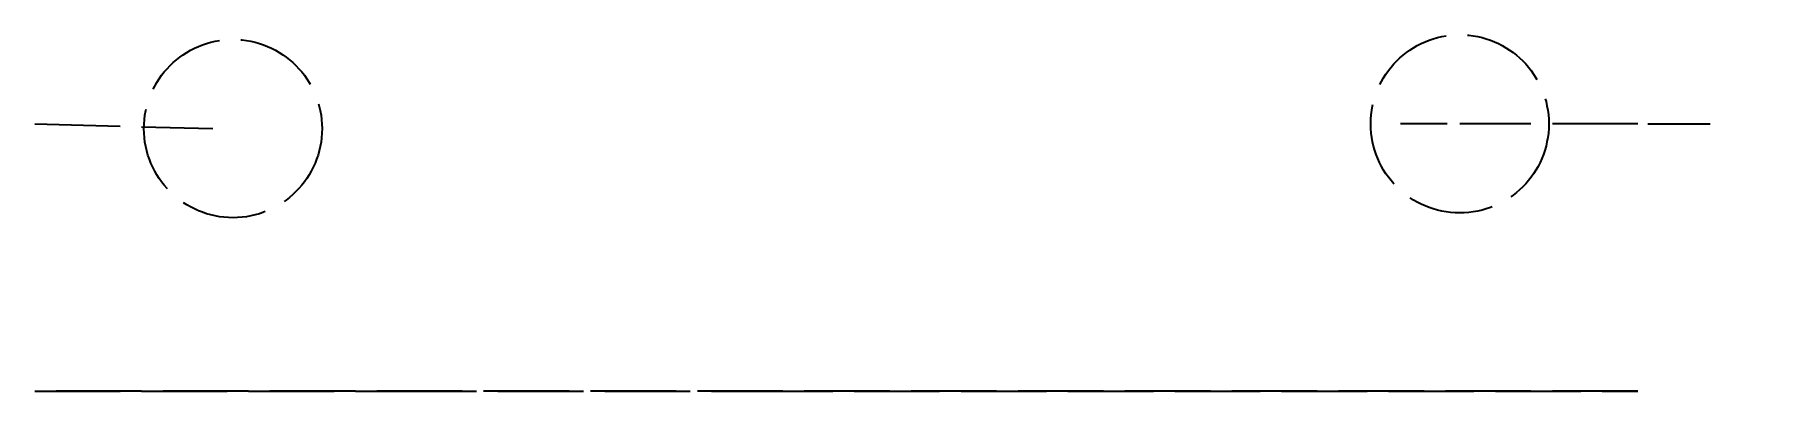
# Model space of a CAD drawing. Header units: millimetres. Extents: x 0 to 488, y 0 to 100.
import ezdxf
from ezdxf import colors
from ezdxf.entities.mleader import LeaderData, LeaderLine
from ezdxf.math import Vec2, Vec3

# ---------------------------------------------------------------- set-up
doc = ezdxf.new("R2010")
doc.units = ezdxf.units.MM
doc.header["$LTSCALE"] = 2
doc.linetypes.add('ACAD_ISO02W100', pattern=[15, 12, -3])
doc.layers.add('0-Dimension', color=92, linetype='Continuous')
doc.layers.add('0-Sketch', color=20, linetype='ACAD_ISO02W100')
doc.styles.get("Standard").update_dxf_attribs({"font": 'arial.ttf'})

msp = doc.modelspace()

# ---------------------------------------------------------------- linework, layer by layer
at = {"layer": '0-Sketch'}
for p, q in [((0, 75, 50), (49.98, 73.68, 50)), ((450, 75, 50), (400, 75, 50))]:
    msp.add_line(p, q, dxfattribs=at)
msp.add_polyline3d([(0, 0, 50), (100, 0, 50), (200, 0, 150), (200, 0, 50), (450, 0, 50), (450, 0, 0), (0, 0, 0)], close=True, dxfattribs=at)
for centre in [(55.64, 73.68, 50), (400, 75, 50)]:
    msp.add_circle(centre, 25, dxfattribs=at)

# ---------------------------------------------------------------- leaders
at = {"layer": '0-Dimension'}
ml = msp.add_multileader_mtext('Standard', dxfattribs=at)
ml.set_content('r25', color=256)
ml.set_leader_properties()
ml.build(insert=Vec2(0, 0))
ctx = ml.context
ctx.base_point, ctx.char_height, ctx.plane_origin, ctx.plane_y_axis = Vec3(366.27, 75, 54.75), 7, Vec3(400, 75, 50), Vec3(0, 0, 1)
ctx.text_align_type = 2
notes = []
notes.append((ctx, [(1, (1, 1, 0), (391.37, 75, 54.75), (-1, 0), 8, [(0, [(400, 75, 50)], 0, [])])]))
ctx.mtext.insert, ctx.mtext.alignment, ctx.mtext.flow_direction, ctx.mtext.extrusion = Vec3(381.37, 75, 58.31), 3, 5, Vec3(0, -1)
ml = msp.add_multileader_mtext('Standard', dxfattribs=at)
ml.set_content('L50', color=256)
ml.set_leader_properties()
ml.build(insert=Vec2(0, 0))
ctx = ml.context
ctx.base_point, ctx.char_height, ctx.plane_origin, ctx.plane_y_axis = Vec3(470.34, 75, 62.44), 7, Vec3(450, 75, 50), Vec3(0, 0, 1)
notes.append((ctx, [(0, (1, 1, 0), (462.34, 75, 62.44), (1, 0), 8, [(0, [(450, 75, 50)], 0, [])])]))
ctx.mtext.insert, ctx.mtext.flow_direction, ctx.mtext.extrusion = Vec3(472.34, 75, 66), 5, Vec3(0, -1)
for ctx, leaders in notes:
    for number, flags, end, landing, length, lines in leaders:
        leader = LeaderData()
        leader.index, (leader.has_last_leader_line, leader.has_dogleg_vector, leader.attachment_direction) = number, flags
        leader.last_leader_point, leader.dogleg_vector, leader.dogleg_length = Vec3(end), Vec3(landing), length
        for number, points, colour, breaks in lines:
            line = LeaderLine()
            line.index, line.vertices, line.color, line.breaks = number, Vec3.list(points), colors.encode_raw_color(colour), breaks
            leader.lines.append(line)
        ctx.leaders.append(leader)

doc.saveas('drawing.dxf')
